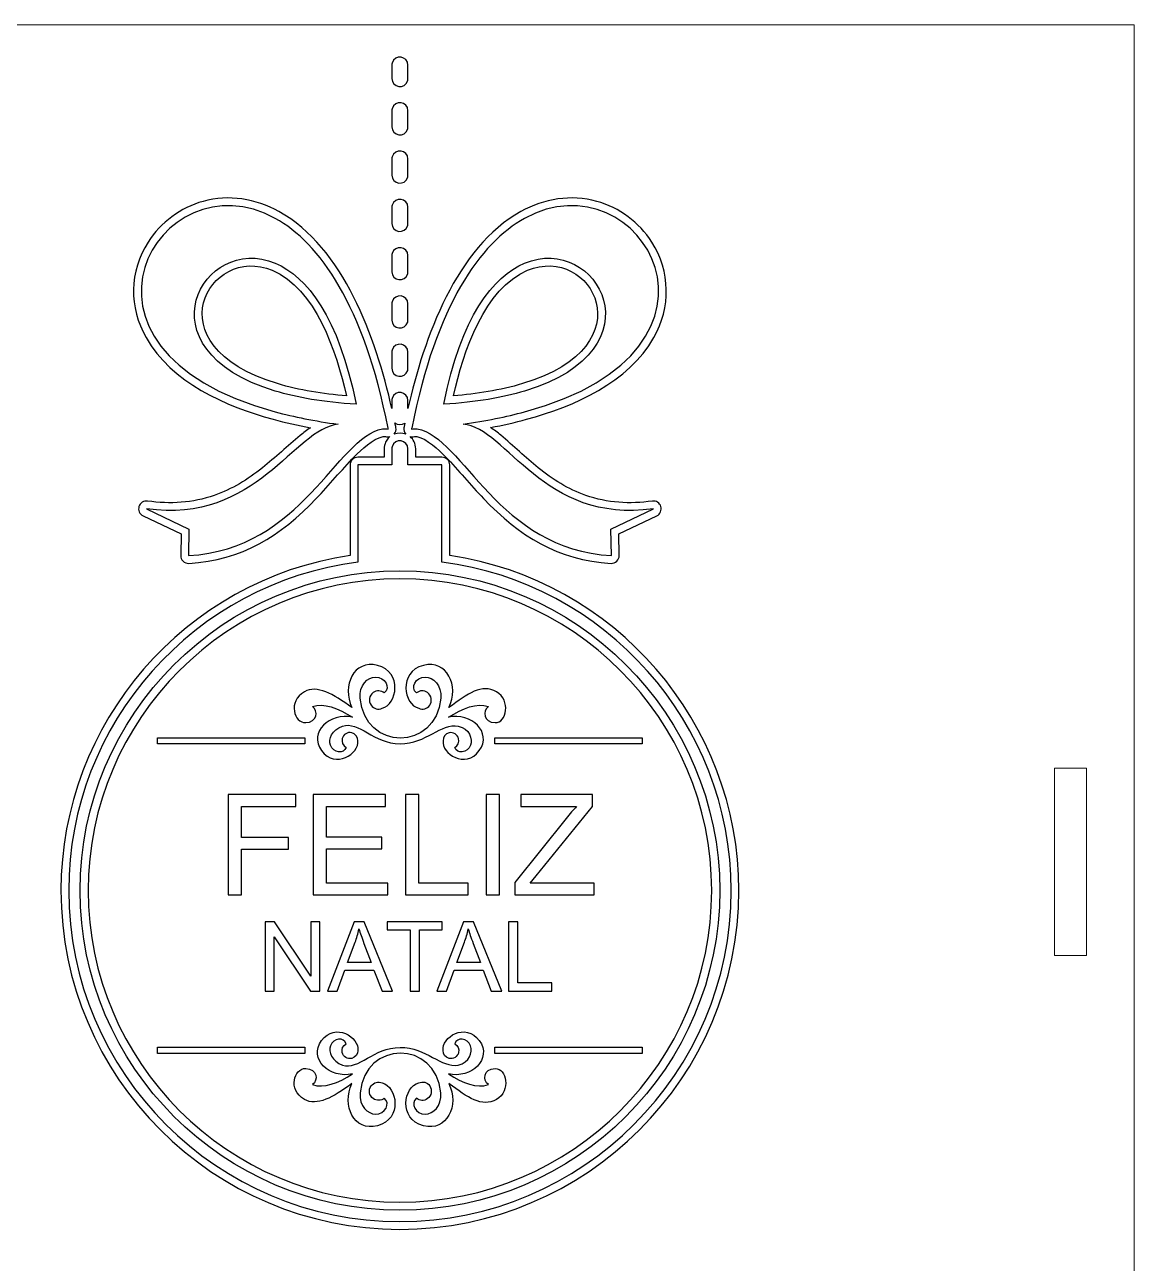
# Model space of a CAD drawing. Header units: centimetres. Extents: x -56 to 56, y -46 to 46.
# Drawn here: x 42.12 to 56.03, y 17.31 to 32.85 of the extents above; entities that cross this region are included whole.
import ezdxf

# ---------------------------------------------------------------- set-up
doc = ezdxf.new("R2010")
doc.units = ezdxf.units.CM
doc.header["$MEASUREMENT"] = 0
doc.layers.add('Camada 1', color=7, linetype='Continuous')

msp = doc.modelspace()

# ---------------------------------------------------------------- linework, layer by layer
at = {"layer": 'Camada 1', "color": 250, "lineweight": 20}
for points, knots in [([(28.02574, -1.15384), (40.15826, -1.15384), (43.06602, -1.15388), (56.02575, -1.15388), (56.02575, -1.15388), (56.02575, -1.15388), (56.02575, 32.84612), (56.02575, 32.84612), (56.02575, 32.84612), (43.05091, 32.84612), (40.18961, 32.84612), (28.02574, 32.84612), (28.02574, 32.84612), (26.98292, 32.84612), (25.91856, 32.84612), (24.87574, 32.84612), (24.87574, 32.84612), (24.87574, 32.84612), (23.37574, 32.84612), (23.37574, 32.84612), (23.37574, 32.84612), (23.37574, 32.84612), (23.37574, 32.54614), (23.37574, 32.54614), (23.37574, 32.54614), (23.37574, 32.54614), (18.97574, 32.54614), (18.97574, 32.54614), (18.97574, 32.54614), (18.97574, 32.54614), (18.97574, 32.84612), (18.97574, 32.84612), (18.97574, 32.84612), (18.97574, 32.84612), (17.47574, 32.84612), (17.47574, 32.84612), (17.47574, 32.84612), (17.47574, 32.84612), (17.47574, -1.15384), (17.47574, -1.15384), (17.47574, -1.15384), (17.47574, -1.15384), (18.97574, -1.15384), (18.97574, -1.15384), (18.97574, -1.15384), (18.97574, -1.15384), (18.97574, -0.85386), (18.97574, -0.85386), (18.97574, -0.85386), (18.97574, -0.85386), (23.37574, -0.85386), (23.37574, -0.85386), (23.37574, -0.85386), (23.37574, -0.85386), (23.37574, -1.15384), (23.37574, -1.15384), (23.37574, -1.15384), (23.37574, -1.15384), (24.87574, -1.15384), (24.87574, -1.15384), (24.87574, -1.15384), (25.91856, -1.15384), (26.98292, -1.15384), (28.02574, -1.15384)], [0, 0, 0, 0, 0.05882353, 0.05882353, 0.05882353, 0.05882353, 0.11764706, 0.11764706, 0.11764706, 0.11764706, 0.17647059, 0.17647059, 0.17647059, 0.17647059, 0.23529412, 0.23529412, 0.23529412, 0.23529412, 0.29411765, 0.29411765, 0.29411765, 0.29411765, 0.35294118, 0.35294118, 0.35294118, 0.35294118, 0.41176471, 0.41176471, 0.41176471, 0.41176471, 0.47058824, 0.47058824, 0.47058824, 0.47058824, 0.52941176, 0.52941176, 0.52941176, 0.52941176, 0.58823529, 0.58823529, 0.58823529, 0.58823529, 0.64705882, 0.64705882, 0.64705882, 0.64705882, 0.70588235, 0.70588235, 0.70588235, 0.70588235, 0.76470588, 0.76470588, 0.76470588, 0.76470588, 0.82352941, 0.82352941, 0.82352941, 0.82352941, 0.88235294, 0.88235294, 0.88235294, 0.88235294, 1, 1, 1, 1]), ([(55.02575, 21.17112), (55.02575, 21.17112), (55.02575, 23.52112), (55.02575, 23.52112), (55.02575, 23.52112), (55.02575, 23.52112), (55.42575, 23.52112), (55.42575, 23.52112), (55.42575, 23.52112), (55.42575, 23.52112), (55.42575, 21.17112), (55.42575, 21.17112), (55.42575, 21.17112), (55.42575, 21.17112), (55.02575, 21.17112), (55.02575, 21.17112)], [0, 0, 0, 0, 0.2, 0.2, 0.2, 0.2, 0.4, 0.4, 0.4, 0.4, 0.6, 0.6, 0.6, 0.6, 1, 1, 1, 1])]:
    msp.add_open_spline(points, degree=3, knots=knots, dxfattribs=at)
at = {"layer": 'Camada 1', "color": 114}
for points, knots in [([(46.72177, 32.36463), (46.75434, 32.48079), (46.92064, 32.45487), (46.92064, 32.3394), (46.92064, 32.3394), (46.92064, 32.3394), (46.92064, 32.17217), (46.92064, 32.17217), (46.92064, 32.17217), (46.92064, 32.16328), (46.91949, 32.15547), (46.91741, 32.14692), (46.91741, 32.14692), (46.88492, 32.03079), (46.71863, 32.05662), (46.71863, 32.17217), (46.71863, 32.17217), (46.71863, 32.17217), (46.71863, 32.3394), (46.71863, 32.3394), (46.71863, 32.3394), (46.71863, 32.34835), (46.71975, 32.3561), (46.72177, 32.36463)], [0, 0, 0, 0, 0.14285714, 0.14285714, 0.14285714, 0.14285714, 0.28571429, 0.28571429, 0.28571429, 0.28571429, 0.42857143, 0.42857143, 0.42857143, 0.42857143, 0.57142857, 0.57142857, 0.57142857, 0.57142857, 0.71428571, 0.71428571, 0.71428571, 0.71428571, 1, 1, 1, 1]), ([(46.72177, 31.79345), (46.75434, 31.90962), (46.92064, 31.88379), (46.92064, 31.76822), (46.92064, 31.76822), (46.92064, 31.76822), (46.92064, 31.5662), (46.92064, 31.5662), (46.92064, 31.5662), (46.92064, 31.55727), (46.91949, 31.54952), (46.91741, 31.54097), (46.91741, 31.54097), (46.88492, 31.42481), (46.71863, 31.45071), (46.71863, 31.5662), (46.71863, 31.5662), (46.71863, 31.5662), (46.71863, 31.76822), (46.71863, 31.76822), (46.71863, 31.76822), (46.71863, 31.77716), (46.71975, 31.78491), (46.72177, 31.79345)], [0, 0, 0, 0, 0.14285714, 0.14285714, 0.14285714, 0.14285714, 0.28571429, 0.28571429, 0.28571429, 0.28571429, 0.42857143, 0.42857143, 0.42857143, 0.42857143, 0.57142857, 0.57142857, 0.57142857, 0.57142857, 0.71428571, 0.71428571, 0.71428571, 0.71428571, 1, 1, 1, 1]), ([(46.72177, 31.1875), (46.75434, 31.30371), (46.92064, 31.27782), (46.92064, 31.16227), (46.92064, 31.16227), (46.92064, 31.16227), (46.92064, 30.96032), (46.92064, 30.96032), (46.92064, 30.96032), (46.92064, 30.95136), (46.91949, 30.94363), (46.91741, 30.93508), (46.91741, 30.93508), (46.88492, 30.81889), (46.71863, 30.8447), (46.71863, 30.96032), (46.71863, 30.96032), (46.71863, 30.96032), (46.71863, 31.16227), (46.71863, 31.16227), (46.71863, 31.16227), (46.71863, 31.17121), (46.71975, 31.17894), (46.72177, 31.1875)], [0, 0, 0, 0, 0.14285714, 0.14285714, 0.14285714, 0.14285714, 0.28571429, 0.28571429, 0.28571429, 0.28571429, 0.42857143, 0.42857143, 0.42857143, 0.42857143, 0.57142857, 0.57142857, 0.57142857, 0.57142857, 0.71428571, 0.71428571, 0.71428571, 0.71428571, 1, 1, 1, 1]), ([(45.25596, 30.41785), (45.81265, 30.11068), (46.36735, 29.32653), (46.67131, 27.78641), (46.67131, 27.78641), (46.6721, 27.78251), (46.67287, 27.77862), (46.67363, 27.77471), (46.67363, 27.77471), (46.6494, 27.7762), (46.62532, 27.77777), (46.60141, 27.7794), (46.60141, 27.7794), (46.02595, 27.66794), (45.58845, 26.26357), (44.16756, 26.18677), (44.16756, 26.18677), (44.16756, 26.18677), (44.17415, 26.51976), (44.17415, 26.51976), (44.17415, 26.51976), (44.17415, 26.51976), (43.64077, 26.7749), (43.64077, 26.7749), (43.64077, 26.7749), (45.02815, 26.57948), (45.48912, 27.78262), (46.04672, 27.83498), (46.04672, 27.83498), (45.7533, 27.87451), (45.49074, 27.92742), (45.25596, 27.99082), (45.25596, 27.99082), (42.34301, 28.77736), (43.80579, 31.21793), (45.25596, 30.41785)], [0, 0, 0, 0, 0.1, 0.1, 0.1, 0.1, 0.2, 0.2, 0.2, 0.2, 0.3, 0.3, 0.3, 0.3, 0.4, 0.4, 0.4, 0.4, 0.5, 0.5, 0.5, 0.5, 0.6, 0.6, 0.6, 0.6, 0.7, 0.7, 0.7, 0.7, 0.8, 0.8, 0.8, 0.8, 1, 1, 1, 1]), ([(48.38321, 30.41785), (49.83338, 31.21793), (51.29611, 28.77736), (48.38321, 27.99082), (48.38321, 27.99082), (48.1533, 27.92869), (47.89674, 27.87669), (47.61063, 27.83743), (47.61063, 27.83743), (48.16621, 27.78492), (48.61102, 26.57948), (49.9984, 26.7749), (49.9984, 26.7749), (49.9984, 26.7749), (49.46503, 26.51976), (49.46503, 26.51976), (49.46503, 26.51976), (49.46503, 26.51976), (49.47162, 26.18677), (49.47162, 26.18677), (49.47162, 26.18677), (48.05075, 26.26357), (47.61322, 27.66793), (47.03777, 27.7794), (47.03777, 27.7794), (47.01385, 27.77777), (46.98978, 27.7762), (46.96556, 27.77471), (46.96556, 27.77471), (46.9663, 27.77862), (46.96709, 27.78251), (46.96786, 27.78641), (46.96786, 27.78641), (47.27185, 29.32653), (47.82648, 30.11073), (48.38321, 30.41785)], [0, 0, 0, 0, 0.1, 0.1, 0.1, 0.1, 0.2, 0.2, 0.2, 0.2, 0.3, 0.3, 0.3, 0.3, 0.4, 0.4, 0.4, 0.4, 0.5, 0.5, 0.5, 0.5, 0.6, 0.6, 0.6, 0.6, 0.7, 0.7, 0.7, 0.7, 0.8, 0.8, 0.8, 0.8, 1, 1, 1, 1]), ([(47.95646, 27.79498), (48.00139, 27.76385), (48.04421, 27.73005), (48.08485, 27.69635), (48.08485, 27.69635), (48.24421, 27.56423), (48.391, 27.41865), (48.55316, 27.28883), (48.55316, 27.28883), (48.7355, 27.14283), (48.92885, 27.0204), (49.15029, 26.9425), (49.15029, 26.9425), (49.42178, 26.847), (49.70097, 26.83085), (49.98491, 26.87083), (49.98491, 26.87083), (50.03259, 26.87757), (50.07726, 26.84902), (50.09117, 26.80289), (50.09117, 26.80289), (50.10507, 26.75678), (50.08367, 26.70828), (50.04022, 26.68748), (50.04022, 26.68748), (50.04022, 26.68748), (49.56313, 26.45928), (49.56313, 26.45928), (49.56313, 26.45928), (49.56313, 26.45928), (49.56851, 26.18869), (49.56851, 26.18869), (49.56851, 26.18869), (49.56906, 26.16078), (49.55903, 26.13651), (49.53897, 26.1171), (49.53897, 26.1171), (49.51886, 26.09769), (49.4943, 26.08851), (49.46639, 26.09002), (49.46639, 26.09002), (48.80069, 26.126), (48.31655, 26.43458), (47.86771, 26.90304), (47.86771, 26.90304), (47.70432, 27.07358), (47.55543, 27.25793), (47.3915, 27.42684), (47.3915, 27.42684), (47.29916, 27.52197), (47.16568, 27.65011), (47.0308, 27.68181), (47.0308, 27.68181), (47.01101, 27.68049), (46.99122, 27.67921), (46.97142, 27.678), (46.97142, 27.678), (46.96284, 27.67748), (46.95451, 27.67798), (46.94653, 27.6795), (46.94653, 27.6795), (46.98869, 27.64604), (47.01752, 27.59427), (47.01752, 27.5266), (47.01752, 27.5266), (47.01752, 27.5266), (47.01752, 27.42148), (47.01752, 27.42148), (47.01752, 27.42148), (47.01752, 27.42148), (47.34662, 27.42148), (47.34662, 27.42148), (47.34662, 27.42148), (47.39997, 27.42148), (47.4435, 27.37795), (47.4435, 27.32459), (47.4435, 27.32459), (47.4435, 27.32459), (47.4435, 26.1897), (47.4435, 26.1897), (47.4435, 26.1897), (49.51453, 25.88309), (51.06936, 24.0899), (51.06936, 21.98579), (51.06936, 21.98579), (51.06936, 19.64498), (49.16039, 17.73598), (46.81956, 17.73598), (46.81956, 17.73598), (44.47877, 17.73598), (42.56984, 19.64502), (42.56984, 21.98579), (42.56984, 21.98579), (42.56984, 24.0899), (44.12471, 25.88317), (46.19576, 26.18972), (46.19576, 26.18972), (46.19576, 26.18972), (46.19576, 27.32459), (46.19576, 27.32459), (46.19576, 27.32459), (46.19576, 27.37795), (46.23929, 27.42148), (46.29266, 27.42148), (46.29266, 27.42148), (46.29266, 27.42148), (46.62173, 27.42148), (46.62173, 27.42148), (46.62173, 27.42148), (46.62173, 27.42148), (46.62173, 27.5266), (46.62173, 27.5266), (46.62173, 27.5266), (46.62173, 27.54276), (46.62375, 27.55816), (46.62741, 27.57386), (46.62741, 27.57386), (46.62777, 27.57531), (46.62808, 27.57654), (46.62849, 27.57798), (46.62849, 27.57798), (46.64083, 27.62208), (46.66343, 27.65561), (46.69172, 27.67934), (46.69172, 27.67934), (46.68402, 27.67795), (46.67601, 27.67751), (46.66775, 27.678), (46.66775, 27.678), (46.64796, 27.67921), (46.62817, 27.68049), (46.60837, 27.68181), (46.60837, 27.68181), (46.4735, 27.65014), (46.34001, 27.52198), (46.24769, 27.42686), (46.24769, 27.42686), (46.08377, 27.25793), (45.93486, 27.07358), (45.77148, 26.90306), (45.77148, 26.90306), (45.32265, 26.43461), (44.83848, 26.126), (44.17278, 26.09002), (44.17278, 26.09002), (44.14489, 26.08851), (44.12031, 26.09769), (44.10021, 26.1171), (44.10021, 26.1171), (44.08014, 26.13651), (44.07012, 26.16078), (44.07068, 26.18869), (44.07068, 26.18869), (44.07068, 26.18869), (44.07605, 26.45928), (44.07605, 26.45928), (44.07605, 26.45928), (44.07605, 26.45928), (43.59896, 26.68748), (43.59896, 26.68748), (43.59896, 26.68748), (43.55552, 26.70828), (43.53411, 26.75678), (43.54801, 26.80289), (43.54801, 26.80289), (43.56193, 26.84902), (43.6066, 26.87757), (43.65427, 26.87083), (43.65427, 26.87083), (43.9392, 26.83071), (44.21909, 26.84716), (44.49168, 26.9422), (44.49168, 26.9422), (44.71484, 27.02001), (44.91028, 27.14236), (45.09488, 27.28808), (45.09488, 27.28808), (45.25899, 27.41763), (45.40797, 27.56292), (45.56935, 27.6948), (45.56935, 27.6948), (45.61005, 27.72804), (45.65289, 27.7614), (45.69781, 27.7922), (45.69781, 27.7922), (45.54074, 27.82107), (45.38471, 27.8557), (45.23072, 27.89729), (45.23072, 27.89729), (44.63886, 28.0571), (43.95135, 28.36158), (43.63635, 28.92174), (43.63635, 28.92174), (43.42185, 29.30321), (43.42486, 29.74937), (43.66165, 30.11975), (43.66165, 30.11975), (43.82045, 30.36817), (44.0675, 30.55205), (44.35184, 30.63088), (44.35184, 30.63088), (44.67594, 30.72074), (45.01077, 30.66377), (45.30277, 30.50269), (45.30277, 30.50269), (46.11242, 30.05598), (46.51848, 28.92119), (46.71863, 28.03138), (46.71863, 28.03138), (46.71863, 28.03138), (46.71863, 28.13247), (46.71863, 28.13247), (46.71863, 28.13247), (46.71863, 28.14143), (46.71975, 28.14918), (46.72177, 28.15771), (46.72177, 28.15771), (46.75434, 28.27394), (46.92064, 28.24811), (46.92064, 28.13247), (46.92064, 28.13247), (46.92064, 28.13247), (46.92064, 28.03175), (46.92064, 28.03175), (46.92064, 28.03175), (47.12082, 28.92152), (47.52687, 30.05609), (48.33641, 30.50269), (48.33641, 30.50269), (48.6284, 30.66377), (48.96325, 30.72071), (49.28735, 30.63088), (49.28735, 30.63088), (49.57166, 30.55205), (49.81869, 30.36817), (49.97751, 30.11975), (49.97751, 30.11975), (50.21429, 29.74937), (50.21731, 29.30322), (50.00281, 28.92175), (50.00281, 28.92175), (49.68782, 28.36161), (49.0003, 28.0571), (48.40846, 27.89729), (48.40846, 27.89729), (48.2594, 27.857), (48.10841, 27.82328), (47.95646, 27.79498)], [0, 0, 0, 0, 0.01587302, 0.01587302, 0.01587302, 0.01587302, 0.03174603, 0.03174603, 0.03174603, 0.03174603, 0.04761905, 0.04761905, 0.04761905, 0.04761905, 0.06349206, 0.06349206, 0.06349206, 0.06349206, 0.07936508, 0.07936508, 0.07936508, 0.07936508, 0.0952381, 0.0952381, 0.0952381, 0.0952381, 0.11111111, 0.11111111, 0.11111111, 0.11111111, 0.12698413, 0.12698413, 0.12698413, 0.12698413, 0.14285714, 0.14285714, 0.14285714, 0.14285714, 0.15873016, 0.15873016, 0.15873016, 0.15873016, 0.17460317, 0.17460317, 0.17460317, 0.17460317, 0.19047619, 0.19047619, 0.19047619, 0.19047619, 0.20634921, 0.20634921, 0.20634921, 0.20634921, 0.22222222, 0.22222222, 0.22222222, 0.22222222, 0.23809524, 0.23809524, 0.23809524, 0.23809524, 0.25396825, 0.25396825, 0.25396825, 0.25396825, 0.26984127, 0.26984127, 0.26984127, 0.26984127, 0.28571429, 0.28571429, 0.28571429, 0.28571429, 0.3015873, 0.3015873, 0.3015873, 0.3015873, 0.31746032, 0.31746032, 0.31746032, 0.31746032, 0.33333333, 0.33333333, 0.33333333, 0.33333333, 0.34920635, 0.34920635, 0.34920635, 0.34920635, 0.36507937, 0.36507937, 0.36507937, 0.36507937, 0.38095238, 0.38095238, 0.38095238, 0.38095238, 0.3968254, 0.3968254, 0.3968254, 0.3968254, 0.41269841, 0.41269841, 0.41269841, 0.41269841, 0.42857143, 0.42857143, 0.42857143, 0.42857143, 0.44444444, 0.44444444, 0.44444444, 0.44444444, 0.46031746, 0.46031746, 0.46031746, 0.46031746, 0.47619048, 0.47619048, 0.47619048, 0.47619048, 0.49206349, 0.49206349, 0.49206349, 0.49206349, 0.50793651, 0.50793651, 0.50793651, 0.50793651, 0.52380952, 0.52380952, 0.52380952, 0.52380952, 0.53968254, 0.53968254, 0.53968254, 0.53968254, 0.55555556, 0.55555556, 0.55555556, 0.55555556, 0.57142857, 0.57142857, 0.57142857, 0.57142857, 0.58730159, 0.58730159, 0.58730159, 0.58730159, 0.6031746, 0.6031746, 0.6031746, 0.6031746, 0.61904762, 0.61904762, 0.61904762, 0.61904762, 0.63492063, 0.63492063, 0.63492063, 0.63492063, 0.65079365, 0.65079365, 0.65079365, 0.65079365, 0.66666667, 0.66666667, 0.66666667, 0.66666667, 0.68253968, 0.68253968, 0.68253968, 0.68253968, 0.6984127, 0.6984127, 0.6984127, 0.6984127, 0.71428571, 0.71428571, 0.71428571, 0.71428571, 0.73015873, 0.73015873, 0.73015873, 0.73015873, 0.74603175, 0.74603175, 0.74603175, 0.74603175, 0.76190476, 0.76190476, 0.76190476, 0.76190476, 0.77777778, 0.77777778, 0.77777778, 0.77777778, 0.79365079, 0.79365079, 0.79365079, 0.79365079, 0.80952381, 0.80952381, 0.80952381, 0.80952381, 0.82539683, 0.82539683, 0.82539683, 0.82539683, 0.84126984, 0.84126984, 0.84126984, 0.84126984, 0.85714286, 0.85714286, 0.85714286, 0.85714286, 0.87301587, 0.87301587, 0.87301587, 0.87301587, 0.88888889, 0.88888889, 0.88888889, 0.88888889, 0.9047619, 0.9047619, 0.9047619, 0.9047619, 0.92063492, 0.92063492, 0.92063492, 0.92063492, 0.93650794, 0.93650794, 0.93650794, 0.93650794, 0.95238095, 0.95238095, 0.95238095, 0.95238095, 0.96825397, 0.96825397, 0.96825397, 0.96825397, 1, 1, 1, 1]), ([(46.72177, 30.58155), (46.75434, 30.69772), (46.92064, 30.67187), (46.92064, 30.55631), (46.92064, 30.55631), (46.92064, 30.55631), (46.92064, 30.3543), (46.92064, 30.3543), (46.92064, 30.3543), (46.92064, 30.34535), (46.91949, 30.33761), (46.91741, 30.32906), (46.91741, 30.32906), (46.88492, 30.21289), (46.71863, 30.23881), (46.71863, 30.3543), (46.71863, 30.3543), (46.71863, 30.3543), (46.71863, 30.55631), (46.71863, 30.55631), (46.71863, 30.55631), (46.71863, 30.56525), (46.71975, 30.57299), (46.72177, 30.58155)], [0, 0, 0, 0, 0.14285714, 0.14285714, 0.14285714, 0.14285714, 0.28571429, 0.28571429, 0.28571429, 0.28571429, 0.42857143, 0.42857143, 0.42857143, 0.42857143, 0.57142857, 0.57142857, 0.57142857, 0.57142857, 0.71428571, 0.71428571, 0.71428571, 0.71428571, 1, 1, 1, 1]), ([(45.25596, 28.25138), (45.52788, 28.16953), (45.86192, 28.11046), (46.26955, 28.08548), (46.26955, 28.08548), (46.05539, 29.17791), (45.64895, 29.69112), (45.25596, 29.85635), (45.25596, 29.85635), (44.35247, 30.23613), (43.52068, 28.77348), (45.25596, 28.25138)], [0, 0, 0, 0, 0.25, 0.25, 0.25, 0.25, 0.5, 0.5, 0.5, 0.5, 1, 1, 1, 1]), ([(48.38321, 28.25138), (50.11851, 28.77348), (49.28672, 30.23613), (48.38321, 29.85635), (48.38321, 29.85635), (47.99021, 29.69112), (47.58381, 29.17791), (47.36963, 28.08548), (47.36963, 28.08548), (47.77735, 28.11046), (48.11132, 28.16953), (48.38321, 28.25138)], [0, 0, 0, 0, 0.25, 0.25, 0.25, 0.25, 0.5, 0.5, 0.5, 0.5, 1, 1, 1, 1]), ([(46.14856, 28.19121), (46.02616, 28.74631), (45.75815, 29.54015), (45.21841, 29.76702), (45.21841, 29.76702), (44.43174, 30.09775), (43.68904, 28.82404), (45.28388, 28.34415), (45.28388, 28.34415), (45.5622, 28.2604), (45.85747, 28.21496), (46.14856, 28.19121)], [0, 0, 0, 0, 0.25, 0.25, 0.25, 0.25, 0.5, 0.5, 0.5, 0.5, 1, 1, 1, 1]), ([(46.72177, 29.97559), (46.75434, 30.0918), (46.92064, 30.0659), (46.92064, 29.95041), (46.92064, 29.95041), (46.92064, 29.95041), (46.92064, 29.7484), (46.92064, 29.7484), (46.92064, 29.7484), (46.92064, 29.73947), (46.91949, 29.73171), (46.91741, 29.72316), (46.91741, 29.72316), (46.88492, 29.60694), (46.71863, 29.63279), (46.71863, 29.7484), (46.71863, 29.7484), (46.71863, 29.7484), (46.71863, 29.95041), (46.71863, 29.95041), (46.71863, 29.95041), (46.71863, 29.95931), (46.71975, 29.96709), (46.72177, 29.97559)], [0, 0, 0, 0, 0.14285714, 0.14285714, 0.14285714, 0.14285714, 0.28571429, 0.28571429, 0.28571429, 0.28571429, 0.42857143, 0.42857143, 0.42857143, 0.42857143, 0.57142857, 0.57142857, 0.57142857, 0.57142857, 0.71428571, 0.71428571, 0.71428571, 0.71428571, 1, 1, 1, 1]), ([(47.49061, 28.19121), (47.78173, 28.21496), (48.07699, 28.2604), (48.35528, 28.34415), (48.35528, 28.34415), (49.95014, 28.82404), (49.20746, 30.09775), (48.42076, 29.76702), (48.42076, 29.76702), (47.88105, 29.54015), (47.61303, 28.74631), (47.49061, 28.19121)], [0, 0, 0, 0, 0.25, 0.25, 0.25, 0.25, 0.5, 0.5, 0.5, 0.5, 1, 1, 1, 1]), ([(46.72177, 29.36964), (46.75434, 29.48578), (46.92064, 29.45995), (46.92064, 29.34441), (46.92064, 29.34441), (46.92064, 29.34441), (46.92064, 29.14238), (46.92064, 29.14238), (46.92064, 29.14238), (46.92064, 29.13352), (46.91949, 29.12568), (46.91741, 29.11715), (46.91741, 29.11715), (46.88492, 29.00099), (46.71863, 29.0269), (46.71863, 29.14238), (46.71863, 29.14238), (46.71863, 29.14238), (46.71863, 29.34441), (46.71863, 29.34441), (46.71863, 29.34441), (46.71863, 29.35332), (46.71975, 29.36108), (46.72177, 29.36964)], [0, 0, 0, 0, 0.14285714, 0.14285714, 0.14285714, 0.14285714, 0.28571429, 0.28571429, 0.28571429, 0.28571429, 0.42857143, 0.42857143, 0.42857143, 0.42857143, 0.57142857, 0.57142857, 0.57142857, 0.57142857, 0.71428571, 0.71428571, 0.71428571, 0.71428571, 1, 1, 1, 1]), ([(46.72177, 28.76373), (46.75434, 28.8799), (46.92064, 28.854), (46.92064, 28.73851), (46.92064, 28.73851), (46.92064, 28.73851), (46.92064, 28.53649), (46.92064, 28.53649), (46.92064, 28.53649), (46.92064, 28.52753), (46.91949, 28.5198), (46.91741, 28.51126), (46.91741, 28.51126), (46.88492, 28.39509), (46.71863, 28.42086), (46.71863, 28.53649), (46.71863, 28.53649), (46.71863, 28.53649), (46.71863, 28.73851), (46.71863, 28.73851), (46.71863, 28.73851), (46.71863, 28.74738), (46.71975, 28.75518), (46.72177, 28.76373)], [0, 0, 0, 0, 0.14285714, 0.14285714, 0.14285714, 0.14285714, 0.28571429, 0.28571429, 0.28571429, 0.28571429, 0.42857143, 0.42857143, 0.42857143, 0.42857143, 0.57142857, 0.57142857, 0.57142857, 0.57142857, 0.71428571, 0.71428571, 0.71428571, 0.71428571, 1, 1, 1, 1]), ([(46.89403, 27.70936), (46.89403, 27.70936), (46.89271, 27.71083), (46.89271, 27.71083), (46.89271, 27.71083), (46.87229, 27.73413), (46.86453, 27.76279), (46.87045, 27.79317), (46.87045, 27.79317), (46.87122, 27.79718), (46.87202, 27.80118), (46.8728, 27.80517), (46.8728, 27.80517), (46.8728, 27.80517), (46.88186, 27.85032), (46.88186, 27.85032), (46.88186, 27.85032), (46.84548, 27.82208), (46.79282, 27.8242), (46.75722, 27.85083), (46.75722, 27.85083), (46.75722, 27.85083), (46.76637, 27.80517), (46.76637, 27.80517), (46.76637, 27.80517), (46.76717, 27.80118), (46.76795, 27.79718), (46.76873, 27.79317), (46.76873, 27.79317), (46.77462, 27.76298), (46.76699, 27.73452), (46.74687, 27.71131), (46.74687, 27.71131), (46.79405, 27.72872), (46.84731, 27.72742), (46.89403, 27.70936)], [0, 0, 0, 0, 0.1, 0.1, 0.1, 0.1, 0.2, 0.2, 0.2, 0.2, 0.3, 0.3, 0.3, 0.3, 0.4, 0.4, 0.4, 0.4, 0.5, 0.5, 0.5, 0.5, 0.6, 0.6, 0.6, 0.6, 0.7, 0.7, 0.7, 0.7, 0.8, 0.8, 0.8, 0.8, 1, 1, 1, 1]), ([(46.92064, 27.5266), (46.92064, 27.5266), (46.92064, 27.32459), (46.92064, 27.32459), (46.92064, 27.32459), (46.92064, 27.32459), (47.34662, 27.32459), (47.34662, 27.32459), (47.34662, 27.32459), (47.34662, 27.32459), (47.34662, 26.10526), (47.34662, 26.10526), (47.34662, 26.10526), (49.38671, 25.84494), (50.97247, 24.09464), (50.97247, 21.98579), (50.97247, 21.98579), (50.97247, 19.69847), (49.10692, 17.83287), (46.81956, 17.83287), (46.81956, 17.83287), (44.53226, 17.83287), (42.66673, 19.69847), (42.66673, 21.98579), (42.66673, 21.98579), (42.66673, 24.09468), (44.25254, 25.84501), (46.29266, 26.10527), (46.29266, 26.10527), (46.29266, 26.10527), (46.29266, 27.32459), (46.29266, 27.32459), (46.29266, 27.32459), (46.29266, 27.32459), (46.71863, 27.32459), (46.71863, 27.32459), (46.71863, 27.32459), (46.71863, 27.32459), (46.71863, 27.5266), (46.71863, 27.5266), (46.71863, 27.5266), (46.71863, 27.53553), (46.71975, 27.54327), (46.72177, 27.55182), (46.72177, 27.55182), (46.75434, 27.66799), (46.92064, 27.64209), (46.92064, 27.5266)], [0, 0, 0, 0, 0.07692308, 0.07692308, 0.07692308, 0.07692308, 0.15384615, 0.15384615, 0.15384615, 0.15384615, 0.23076923, 0.23076923, 0.23076923, 0.23076923, 0.30769231, 0.30769231, 0.30769231, 0.30769231, 0.38461538, 0.38461538, 0.38461538, 0.38461538, 0.46153846, 0.46153846, 0.46153846, 0.46153846, 0.53846154, 0.53846154, 0.53846154, 0.53846154, 0.61538462, 0.61538462, 0.61538462, 0.61538462, 0.69230769, 0.69230769, 0.69230769, 0.69230769, 0.76923077, 0.76923077, 0.76923077, 0.76923077, 0.84615385, 0.84615385, 0.84615385, 0.84615385, 1, 1, 1, 1]), ([(46.81956, 25.99576), (44.61132, 25.99576), (42.80968, 24.19399), (42.80968, 21.98579), (42.80968, 21.98579), (42.80968, 19.77758), (44.61132, 17.97582), (46.81956, 17.97582), (46.81956, 17.97582), (49.0278, 17.97582), (50.82953, 19.77755), (50.82953, 21.98579), (50.82953, 21.98579), (50.82953, 24.19403), (49.0278, 25.99576), (46.81956, 25.99576)], [0, 0, 0, 0, 0.2, 0.2, 0.2, 0.2, 0.4, 0.4, 0.4, 0.4, 0.6, 0.6, 0.6, 0.6, 1, 1, 1, 1]), ([(46.81956, 25.89515), (48.97228, 25.89515), (50.72894, 24.13848), (50.72894, 21.98579), (50.72894, 21.98579), (50.72894, 19.83307), (48.97228, 18.0764), (46.81956, 18.0764), (46.81956, 18.0764), (44.66687, 18.0764), (42.91026, 19.83312), (42.91026, 21.98579), (42.91026, 21.98579), (42.91026, 24.13846), (44.66687, 25.89515), (46.81956, 25.89515)], [0, 0, 0, 0, 0.2, 0.2, 0.2, 0.2, 0.4, 0.4, 0.4, 0.4, 0.6, 0.6, 0.6, 0.6, 1, 1, 1, 1]), ([(47.33125, 24.39833), (47.34527, 24.56323), (47.23445, 24.66376), (47.13939, 24.66443), (47.13939, 24.66443), (47.01709, 24.66536), (46.94446, 24.52918), (47.02845, 24.46521), (47.02845, 24.46521), (47.06737, 24.49712), (47.11997, 24.5034), (47.16715, 24.46983), (47.16715, 24.46983), (47.2143, 24.43625), (47.22817, 24.35855), (47.19392, 24.31049), (47.19392, 24.31049), (47.15962, 24.26235), (47.10347, 24.25079), (47.05502, 24.27211), (47.05502, 24.27211), (46.86843, 24.31607), (46.79387, 24.72705), (47.11411, 24.81028), (47.11411, 24.81028), (47.41042, 24.88733), (47.56456, 24.55267), (47.43419, 24.2815), (47.43419, 24.2815), (47.66937, 24.45323), (47.84607, 24.58624), (48.0294, 24.48012), (48.0294, 24.48012), (48.21274, 24.37404), (48.15892, 24.08618), (48.01252, 24.09177), (48.01252, 24.09177), (47.86627, 24.09739), (47.85499, 24.23811), (47.92814, 24.29439), (47.92814, 24.29439), (47.78593, 24.34458), (47.60923, 24.27482), (47.42672, 24.15908), (47.42672, 24.15908), (47.71251, 24.22383), (47.98321, 23.97229), (47.81364, 23.74076), (47.81364, 23.74076), (47.64394, 23.50913), (47.33627, 23.70086), (47.36056, 23.8654), (47.36056, 23.8654), (47.3589, 23.9114), (47.38621, 23.95293), (47.43595, 23.96521), (47.43595, 23.96521), (47.48575, 23.97751), (47.54395, 23.94144), (47.55596, 23.89258), (47.55596, 23.89258), (47.56799, 23.84386), (47.54602, 23.8034), (47.50784, 23.78215), (47.50784, 23.78215), (47.5326, 23.69391), (47.66565, 23.709), (47.70408, 23.80792), (47.70408, 23.80792), (47.734, 23.88485), (47.69188, 24.02102), (47.55088, 24.04786), (47.55088, 24.04786), (47.33607, 24.08884), (47.15268, 23.82716), (46.82197, 23.82729), (46.82197, 23.82729), (46.4867, 23.82742), (46.30326, 24.11901), (46.10093, 24.04786), (46.10093, 24.04786), (45.96554, 24.00032), (45.91782, 23.88485), (45.94771, 23.80792), (45.94771, 23.80792), (45.98618, 23.709), (46.11922, 23.69391), (46.14399, 23.78215), (46.14399, 23.78215), (46.10579, 23.8034), (46.0849, 23.84821), (46.09585, 23.89258), (46.09585, 23.89258), (46.10893, 23.94577), (46.16266, 23.97828), (46.21587, 23.96521), (46.21587, 23.96521), (46.26226, 23.9538), (46.29291, 23.9114), (46.29125, 23.8654), (46.29125, 23.8654), (46.31547, 23.70086), (46.00785, 23.50913), (45.83816, 23.74076), (45.83816, 23.74076), (45.66859, 23.97229), (45.93929, 24.22383), (46.22509, 24.15908), (46.22509, 24.15908), (46.04249, 24.27482), (45.86584, 24.34458), (45.72367, 24.29439), (45.72367, 24.29439), (45.79684, 24.23811), (45.78556, 24.09739), (45.63922, 24.09177), (45.63922, 24.09177), (45.49289, 24.08618), (45.40851, 24.35627), (45.62239, 24.48012), (45.62239, 24.48012), (45.77508, 24.56857), (45.98243, 24.45323), (46.21761, 24.2815), (46.21761, 24.2815), (46.08722, 24.55267), (46.24138, 24.88738), (46.53771, 24.81028), (46.53771, 24.81028), (46.85795, 24.72705), (46.78339, 24.31607), (46.5968, 24.27211), (46.5968, 24.27211), (46.54834, 24.25079), (46.48985, 24.26563), (46.45794, 24.31049), (46.45794, 24.31049), (46.42129, 24.36188), (46.43323, 24.43319), (46.48464, 24.46983), (46.48464, 24.46983), (46.52757, 24.50041), (46.58443, 24.49712), (46.62336, 24.46521), (46.62336, 24.46521), (46.70734, 24.52918), (46.63472, 24.66536), (46.51236, 24.66443), (46.51236, 24.66443), (46.41728, 24.66376), (46.30652, 24.56323), (46.32055, 24.39833), (46.32055, 24.39833), (46.37678, 23.73643), (47.27437, 23.7293), (47.33125, 24.39833)], [0, 0, 0, 0, 0.025, 0.025, 0.025, 0.025, 0.05, 0.05, 0.05, 0.05, 0.075, 0.075, 0.075, 0.075, 0.1, 0.1, 0.1, 0.1, 0.125, 0.125, 0.125, 0.125, 0.15, 0.15, 0.15, 0.15, 0.175, 0.175, 0.175, 0.175, 0.2, 0.2, 0.2, 0.2, 0.225, 0.225, 0.225, 0.225, 0.25, 0.25, 0.25, 0.25, 0.275, 0.275, 0.275, 0.275, 0.3, 0.3, 0.3, 0.3, 0.325, 0.325, 0.325, 0.325, 0.35, 0.35, 0.35, 0.35, 0.375, 0.375, 0.375, 0.375, 0.4, 0.4, 0.4, 0.4, 0.425, 0.425, 0.425, 0.425, 0.45, 0.45, 0.45, 0.45, 0.475, 0.475, 0.475, 0.475, 0.5, 0.5, 0.5, 0.5, 0.525, 0.525, 0.525, 0.525, 0.55, 0.55, 0.55, 0.55, 0.575, 0.575, 0.575, 0.575, 0.6, 0.6, 0.6, 0.6, 0.625, 0.625, 0.625, 0.625, 0.65, 0.65, 0.65, 0.65, 0.675, 0.675, 0.675, 0.675, 0.7, 0.7, 0.7, 0.7, 0.725, 0.725, 0.725, 0.725, 0.75, 0.75, 0.75, 0.75, 0.775, 0.775, 0.775, 0.775, 0.8, 0.8, 0.8, 0.8, 0.825, 0.825, 0.825, 0.825, 0.85, 0.85, 0.85, 0.85, 0.875, 0.875, 0.875, 0.875, 0.9, 0.9, 0.9, 0.9, 0.925, 0.925, 0.925, 0.925, 0.95, 0.95, 0.95, 0.95, 1, 1, 1, 1]), ([(43.78209, 23.82541), (43.78209, 23.82541), (45.62781, 23.82541), (45.62781, 23.82541), (45.62781, 23.82541), (45.62781, 23.82541), (45.62781, 23.90167), (45.62781, 23.90167), (45.62781, 23.90167), (45.62781, 23.90167), (43.78209, 23.90167), (43.78209, 23.90167), (43.78209, 23.90167), (43.78209, 23.90167), (43.78209, 23.82541), (43.78209, 23.82541)], [0, 0, 0, 0, 0.2, 0.2, 0.2, 0.2, 0.4, 0.4, 0.4, 0.4, 0.6, 0.6, 0.6, 0.6, 1, 1, 1, 1]), ([(48.01146, 23.82541), (48.01146, 23.82541), (49.85717, 23.82541), (49.85717, 23.82541), (49.85717, 23.82541), (49.85717, 23.82541), (49.85717, 23.90167), (49.85717, 23.90167), (49.85717, 23.90167), (49.85717, 23.90167), (48.01146, 23.90167), (48.01146, 23.90167), (48.01146, 23.90167), (48.01146, 23.90167), (48.01146, 23.82541), (48.01146, 23.82541)], [0, 0, 0, 0, 0.2, 0.2, 0.2, 0.2, 0.4, 0.4, 0.4, 0.4, 0.6, 0.6, 0.6, 0.6, 1, 1, 1, 1]), ([(44.66589, 21.93285), (44.66589, 21.93285), (44.66589, 23.18877), (44.66589, 23.18877), (44.66589, 23.18877), (44.66589, 23.18877), (45.51311, 23.18877), (45.51311, 23.18877), (45.51311, 23.18877), (45.51311, 23.18877), (45.51311, 23.04142), (45.51311, 23.04142), (45.51311, 23.04142), (45.51311, 23.04142), (44.83251, 23.04142), (44.83251, 23.04142), (44.83251, 23.04142), (44.83251, 23.04142), (44.83251, 22.65026), (44.83251, 22.65026), (44.83251, 22.65026), (44.83251, 22.65026), (45.42191, 22.65026), (45.42191, 22.65026), (45.42191, 22.65026), (45.42191, 22.65026), (45.42191, 22.50293), (45.42191, 22.50293), (45.42191, 22.50293), (45.42191, 22.50293), (44.83251, 22.50293), (44.83251, 22.50293), (44.83251, 22.50293), (44.83251, 22.50293), (44.83251, 21.93285), (44.83251, 21.93285), (44.83251, 21.93285), (44.83251, 21.93285), (44.66589, 21.93285), (44.66589, 21.93285)], [0, 0, 0, 0, 0.09090909, 0.09090909, 0.09090909, 0.09090909, 0.18181818, 0.18181818, 0.18181818, 0.18181818, 0.27272727, 0.27272727, 0.27272727, 0.27272727, 0.36363636, 0.36363636, 0.36363636, 0.36363636, 0.45454545, 0.45454545, 0.45454545, 0.45454545, 0.54545455, 0.54545455, 0.54545455, 0.54545455, 0.63636364, 0.63636364, 0.63636364, 0.63636364, 0.72727273, 0.72727273, 0.72727273, 0.72727273, 0.81818182, 0.81818182, 0.81818182, 0.81818182, 1, 1, 1, 1]), ([(45.73207, 21.93285), (45.73207, 21.93285), (45.73207, 23.18877), (45.73207, 23.18877), (45.73207, 23.18877), (45.73207, 23.18877), (46.63893, 23.18877), (46.63893, 23.18877), (46.63893, 23.18877), (46.63893, 23.18877), (46.63893, 23.04142), (46.63893, 23.04142), (46.63893, 23.04142), (46.63893, 23.04142), (45.89873, 23.04142), (45.89873, 23.04142), (45.89873, 23.04142), (45.89873, 23.04142), (45.89873, 22.65553), (45.89873, 22.65553), (45.89873, 22.65553), (45.89873, 22.65553), (46.59158, 22.65553), (46.59158, 22.65553), (46.59158, 22.65553), (46.59158, 22.65553), (46.59158, 22.50818), (46.59158, 22.50818), (46.59158, 22.50818), (46.59158, 22.50818), (45.89873, 22.50818), (45.89873, 22.50818), (45.89873, 22.50818), (45.89873, 22.50818), (45.89873, 22.08019), (45.89873, 22.08019), (45.89873, 22.08019), (45.89873, 22.08019), (46.66877, 22.08019), (46.66877, 22.08019), (46.66877, 22.08019), (46.66877, 22.08019), (46.66877, 21.93285), (46.66877, 21.93285), (46.66877, 21.93285), (46.66877, 21.93285), (45.73207, 21.93285), (45.73207, 21.93285)], [0, 0, 0, 0, 0.07692308, 0.07692308, 0.07692308, 0.07692308, 0.15384615, 0.15384615, 0.15384615, 0.15384615, 0.23076923, 0.23076923, 0.23076923, 0.23076923, 0.30769231, 0.30769231, 0.30769231, 0.30769231, 0.38461538, 0.38461538, 0.38461538, 0.38461538, 0.46153846, 0.46153846, 0.46153846, 0.46153846, 0.53846154, 0.53846154, 0.53846154, 0.53846154, 0.61538462, 0.61538462, 0.61538462, 0.61538462, 0.69230769, 0.69230769, 0.69230769, 0.69230769, 0.76923077, 0.76923077, 0.76923077, 0.76923077, 0.84615385, 0.84615385, 0.84615385, 0.84615385, 1, 1, 1, 1]), ([(46.89153, 21.93285), (46.89153, 21.93285), (46.89153, 23.18877), (46.89153, 23.18877), (46.89153, 23.18877), (46.89153, 23.18877), (47.05817, 23.18877), (47.05817, 23.18877), (47.05817, 23.18877), (47.05817, 23.18877), (47.05817, 22.08019), (47.05817, 22.08019), (47.05817, 22.08019), (47.05817, 22.08019), (47.67559, 22.08019), (47.67559, 22.08019), (47.67559, 22.08019), (47.67559, 22.08019), (47.67559, 21.93285), (47.67559, 21.93285), (47.67559, 21.93285), (47.67559, 21.93285), (46.89153, 21.93285), (46.89153, 21.93285)], [0, 0, 0, 0, 0.14285714, 0.14285714, 0.14285714, 0.14285714, 0.28571429, 0.28571429, 0.28571429, 0.28571429, 0.42857143, 0.42857143, 0.42857143, 0.42857143, 0.57142857, 0.57142857, 0.57142857, 0.57142857, 0.71428571, 0.71428571, 0.71428571, 0.71428571, 1, 1, 1, 1]), ([(47.90218, 21.93285), (47.90218, 21.93285), (47.90218, 23.18877), (47.90218, 23.18877), (47.90218, 23.18877), (47.90218, 23.18877), (48.06879, 23.18877), (48.06879, 23.18877), (48.06879, 23.18877), (48.06879, 23.18877), (48.06879, 21.93285), (48.06879, 21.93285), (48.06879, 21.93285), (48.06879, 21.93285), (47.90218, 21.93285), (47.90218, 21.93285)], [0, 0, 0, 0, 0.2, 0.2, 0.2, 0.2, 0.4, 0.4, 0.4, 0.4, 0.6, 0.6, 0.6, 0.6, 1, 1, 1, 1]), ([(48.26148, 21.93285), (48.26148, 21.93285), (48.26148, 22.08633), (48.26148, 22.08633), (48.26148, 22.08633), (48.26148, 22.08633), (48.90465, 22.89145), (48.90465, 22.89145), (48.90465, 22.89145), (48.95083, 22.94817), (48.99408, 22.99816), (49.03532, 23.04142), (49.03532, 23.04142), (49.03532, 23.04142), (48.33515, 23.04142), (48.33515, 23.04142), (48.33515, 23.04142), (48.33515, 23.04142), (48.33515, 23.18877), (48.33515, 23.18877), (48.33515, 23.18877), (48.33515, 23.18877), (49.23324, 23.18877), (49.23324, 23.18877), (49.23324, 23.18877), (49.23324, 23.18877), (49.23324, 23.04142), (49.23324, 23.04142), (49.23324, 23.04142), (49.23324, 23.04142), (48.52781, 22.17024), (48.52781, 22.17024), (48.52781, 22.17024), (48.52781, 22.17024), (48.45237, 22.08019), (48.45237, 22.08019), (48.45237, 22.08019), (48.45237, 22.08019), (49.25429, 22.08019), (49.25429, 22.08019), (49.25429, 22.08019), (49.25429, 22.08019), (49.25429, 21.93285), (49.25429, 21.93285), (49.25429, 21.93285), (49.25429, 21.93285), (48.26148, 21.93285), (48.26148, 21.93285)], [0, 0, 0, 0, 0.07692308, 0.07692308, 0.07692308, 0.07692308, 0.15384615, 0.15384615, 0.15384615, 0.15384615, 0.23076923, 0.23076923, 0.23076923, 0.23076923, 0.30769231, 0.30769231, 0.30769231, 0.30769231, 0.38461538, 0.38461538, 0.38461538, 0.38461538, 0.46153846, 0.46153846, 0.46153846, 0.46153846, 0.53846154, 0.53846154, 0.53846154, 0.53846154, 0.61538462, 0.61538462, 0.61538462, 0.61538462, 0.69230769, 0.69230769, 0.69230769, 0.69230769, 0.76923077, 0.76923077, 0.76923077, 0.76923077, 0.84615385, 0.84615385, 0.84615385, 0.84615385, 1, 1, 1, 1]), ([(45.13065, 20.72486), (45.13065, 20.72486), (45.13065, 21.59338), (45.13065, 21.59338), (45.13065, 21.59338), (45.13065, 21.59338), (45.24873, 21.59338), (45.24873, 21.59338), (45.24873, 21.59338), (45.24873, 21.59338), (45.70443, 20.91168), (45.70443, 20.91168), (45.70443, 20.91168), (45.70443, 20.91168), (45.70443, 21.59338), (45.70443, 21.59338), (45.70443, 21.59338), (45.70443, 21.59338), (45.81481, 21.59338), (45.81481, 21.59338), (45.81481, 21.59338), (45.81481, 21.59338), (45.81481, 20.72486), (45.81481, 20.72486), (45.81481, 20.72486), (45.81481, 20.72486), (45.69673, 20.72486), (45.69673, 20.72486), (45.69673, 20.72486), (45.69673, 20.72486), (45.24103, 21.40659), (45.24103, 21.40659), (45.24103, 21.40659), (45.24103, 21.40659), (45.24103, 20.72486), (45.24103, 20.72486), (45.24103, 20.72486), (45.24103, 20.72486), (45.13065, 20.72486), (45.13065, 20.72486)], [0, 0, 0, 0, 0.09090909, 0.09090909, 0.09090909, 0.09090909, 0.18181818, 0.18181818, 0.18181818, 0.18181818, 0.27272727, 0.27272727, 0.27272727, 0.27272727, 0.36363636, 0.36363636, 0.36363636, 0.36363636, 0.45454545, 0.45454545, 0.45454545, 0.45454545, 0.54545455, 0.54545455, 0.54545455, 0.54545455, 0.63636364, 0.63636364, 0.63636364, 0.63636364, 0.72727273, 0.72727273, 0.72727273, 0.72727273, 0.81818182, 0.81818182, 0.81818182, 0.81818182, 1, 1, 1, 1]), ([(45.91265, 20.72486), (45.91265, 20.72486), (46.24586, 21.59338), (46.24586, 21.59338), (46.24586, 21.59338), (46.24586, 21.59338), (46.37218, 21.59338), (46.37218, 21.59338), (46.37218, 21.59338), (46.37218, 21.59338), (46.72581, 20.72486), (46.72581, 20.72486), (46.72581, 20.72486), (46.72581, 20.72486), (46.595, 20.72486), (46.595, 20.72486), (46.595, 20.72486), (46.595, 20.72486), (46.49452, 20.98808), (46.49452, 20.98808), (46.49452, 20.98808), (46.49452, 20.98808), (46.12878, 20.98808), (46.12878, 20.98808), (46.12878, 20.98808), (46.12878, 20.98808), (46.03455, 20.72486), (46.03455, 20.72486), (46.03455, 20.72486), (46.03455, 20.72486), (45.91265, 20.72486), (45.91265, 20.72486)], [0, 0, 0, 0, 0.11111111, 0.11111111, 0.11111111, 0.11111111, 0.22222222, 0.22222222, 0.22222222, 0.22222222, 0.33333333, 0.33333333, 0.33333333, 0.33333333, 0.44444444, 0.44444444, 0.44444444, 0.44444444, 0.55555556, 0.55555556, 0.55555556, 0.55555556, 0.66666667, 0.66666667, 0.66666667, 0.66666667, 0.77777778, 0.77777778, 0.77777778, 0.77777778, 1, 1, 1, 1]), ([(46.16254, 21.08149), (46.16254, 21.08149), (46.45854, 21.08149), (46.45854, 21.08149), (46.45854, 21.08149), (46.45854, 21.08149), (46.36794, 21.32228), (46.36794, 21.32228), (46.36794, 21.32228), (46.34067, 21.39548), (46.32005, 21.45592), (46.3057, 21.50364), (46.3057, 21.50364), (46.29376, 21.44702), (46.27778, 21.39142), (46.25778, 21.33642), (46.25778, 21.33642), (46.25778, 21.33642), (46.16254, 21.08149), (46.16254, 21.08149)], [0, 0, 0, 0, 0.16666667, 0.16666667, 0.16666667, 0.16666667, 0.33333333, 0.33333333, 0.33333333, 0.33333333, 0.5, 0.5, 0.5, 0.5, 0.66666667, 0.66666667, 0.66666667, 0.66666667, 1, 1, 1, 1]), ([(46.94778, 20.72486), (46.94778, 20.72486), (46.94778, 21.4915), (46.94778, 21.4915), (46.94778, 21.4915), (46.94778, 21.4915), (46.66152, 21.4915), (46.66152, 21.4915), (46.66152, 21.4915), (46.66152, 21.4915), (46.66152, 21.59338), (46.66152, 21.59338), (46.66152, 21.59338), (46.66152, 21.59338), (47.34933, 21.59338), (47.34933, 21.59338), (47.34933, 21.59338), (47.34933, 21.59338), (47.34933, 21.4915), (47.34933, 21.4915), (47.34933, 21.4915), (47.34933, 21.4915), (47.06304, 21.4915), (47.06304, 21.4915), (47.06304, 21.4915), (47.06304, 21.4915), (47.06304, 20.72486), (47.06304, 20.72486), (47.06304, 20.72486), (47.06304, 20.72486), (46.94778, 20.72486), (46.94778, 20.72486)], [0, 0, 0, 0, 0.11111111, 0.11111111, 0.11111111, 0.11111111, 0.22222222, 0.22222222, 0.22222222, 0.22222222, 0.33333333, 0.33333333, 0.33333333, 0.33333333, 0.44444444, 0.44444444, 0.44444444, 0.44444444, 0.55555556, 0.55555556, 0.55555556, 0.55555556, 0.66666667, 0.66666667, 0.66666667, 0.66666667, 0.77777778, 0.77777778, 0.77777778, 0.77777778, 1, 1, 1, 1]), ([(47.2828, 20.72486), (47.2828, 20.72486), (47.61601, 21.59338), (47.61601, 21.59338), (47.61601, 21.59338), (47.61601, 21.59338), (47.74234, 21.59338), (47.74234, 21.59338), (47.74234, 21.59338), (47.74234, 21.59338), (48.09597, 20.72486), (48.09597, 20.72486), (48.09597, 20.72486), (48.09597, 20.72486), (47.96514, 20.72486), (47.96514, 20.72486), (47.96514, 20.72486), (47.96514, 20.72486), (47.86467, 20.98808), (47.86467, 20.98808), (47.86467, 20.98808), (47.86467, 20.98808), (47.49895, 20.98808), (47.49895, 20.98808), (47.49895, 20.98808), (47.49895, 20.98808), (47.4047, 20.72486), (47.4047, 20.72486), (47.4047, 20.72486), (47.4047, 20.72486), (47.2828, 20.72486), (47.2828, 20.72486)], [0, 0, 0, 0, 0.11111111, 0.11111111, 0.11111111, 0.11111111, 0.22222222, 0.22222222, 0.22222222, 0.22222222, 0.33333333, 0.33333333, 0.33333333, 0.33333333, 0.44444444, 0.44444444, 0.44444444, 0.44444444, 0.55555556, 0.55555556, 0.55555556, 0.55555556, 0.66666667, 0.66666667, 0.66666667, 0.66666667, 0.77777778, 0.77777778, 0.77777778, 0.77777778, 1, 1, 1, 1]), ([(47.53269, 21.08149), (47.53269, 21.08149), (47.82869, 21.08149), (47.82869, 21.08149), (47.82869, 21.08149), (47.82869, 21.08149), (47.7381, 21.32228), (47.7381, 21.32228), (47.7381, 21.32228), (47.71081, 21.39548), (47.69019, 21.45592), (47.67584, 21.50364), (47.67584, 21.50364), (47.6639, 21.44702), (47.64793, 21.39142), (47.62792, 21.33642), (47.62792, 21.33642), (47.62792, 21.33642), (47.53269, 21.08149), (47.53269, 21.08149)], [0, 0, 0, 0, 0.16666667, 0.16666667, 0.16666667, 0.16666667, 0.33333333, 0.33333333, 0.33333333, 0.33333333, 0.5, 0.5, 0.5, 0.5, 0.66666667, 0.66666667, 0.66666667, 0.66666667, 1, 1, 1, 1]), ([(48.18228, 20.72486), (48.18228, 20.72486), (48.18228, 21.59338), (48.18228, 21.59338), (48.18228, 21.59338), (48.18228, 21.59338), (48.29752, 21.59338), (48.29752, 21.59338), (48.29752, 21.59338), (48.29752, 21.59338), (48.29752, 20.82673), (48.29752, 20.82673), (48.29752, 20.82673), (48.29752, 20.82673), (48.72452, 20.82673), (48.72452, 20.82673), (48.72452, 20.82673), (48.72452, 20.82673), (48.72452, 20.72486), (48.72452, 20.72486), (48.72452, 20.72486), (48.72452, 20.72486), (48.18228, 20.72486), (48.18228, 20.72486)], [0, 0, 0, 0, 0.14285714, 0.14285714, 0.14285714, 0.14285714, 0.28571429, 0.28571429, 0.28571429, 0.28571429, 0.42857143, 0.42857143, 0.42857143, 0.42857143, 0.57142857, 0.57142857, 0.57142857, 0.57142857, 0.71428571, 0.71428571, 0.71428571, 0.71428571, 1, 1, 1, 1]), ([(47.33125, 19.44708), (47.34527, 19.28231), (47.23455, 19.18164), (47.13939, 19.18097), (47.13939, 19.18097), (47.01709, 19.18011), (46.94446, 19.31622), (47.02845, 19.38025), (47.02845, 19.38025), (47.06737, 19.34841), (47.11997, 19.34199), (47.16715, 19.37563), (47.16715, 19.37563), (47.2143, 19.40921), (47.22817, 19.48685), (47.19392, 19.535), (47.19392, 19.535), (47.15962, 19.58313), (47.10347, 19.59467), (47.05502, 19.57339), (47.05502, 19.57339), (46.86843, 19.52932), (46.79387, 19.1185), (47.11411, 19.03517), (47.11411, 19.03517), (47.41042, 18.95815), (47.56456, 19.29273), (47.43419, 19.5639), (47.43419, 19.5639), (47.66937, 19.39234), (47.84617, 19.25921), (48.0294, 19.36536), (48.0294, 19.36536), (48.21274, 19.47151), (48.15892, 19.75928), (48.01252, 19.75369), (48.01252, 19.75369), (47.86627, 19.74809), (47.85499, 19.60737), (47.92814, 19.55108), (47.92814, 19.55108), (47.78593, 19.50087), (47.60923, 19.57071), (47.42672, 19.68633), (47.42672, 19.68633), (47.71251, 19.6217), (47.98321, 19.87312), (47.81364, 20.1047), (47.81364, 20.1047), (47.64394, 20.33641), (47.33632, 20.14469), (47.36056, 19.98005), (47.36056, 19.98005), (47.3589, 19.93413), (47.38614, 19.89249), (47.43595, 19.88025), (47.43595, 19.88025), (47.48575, 19.86803), (47.54395, 19.90409), (47.55596, 19.95283), (47.55596, 19.95283), (47.56799, 20.00167), (47.54602, 20.04208), (47.50784, 20.06325), (47.50784, 20.06325), (47.5326, 20.15157), (47.66565, 20.13648), (47.70408, 20.03753), (47.70408, 20.03753), (47.734, 19.96058), (47.69188, 19.82446), (47.55088, 19.79754), (47.55088, 19.79754), (47.33607, 19.75669), (47.15268, 20.01831), (46.82197, 20.01816), (46.82197, 20.01816), (46.4867, 20.01811), (46.30318, 19.72652), (46.10093, 19.79754), (46.10093, 19.79754), (45.96554, 19.84522), (45.91782, 19.96058), (45.94771, 20.03753), (45.94771, 20.03753), (45.98618, 20.13655), (46.11928, 20.15157), (46.14399, 20.06325), (46.14399, 20.06325), (46.10579, 20.04208), (46.0849, 19.99729), (46.09585, 19.95283), (46.09585, 19.95283), (46.10893, 19.89968), (46.16266, 19.86718), (46.21587, 19.88025), (46.21587, 19.88025), (46.26226, 19.89168), (46.29291, 19.93413), (46.29131, 19.98005), (46.29131, 19.98005), (46.31547, 20.14469), (46.00785, 20.33641), (45.83816, 20.1047), (45.83816, 20.1047), (45.66859, 19.87312), (45.93929, 19.6217), (46.22509, 19.68633), (46.22509, 19.68633), (46.04249, 19.57071), (45.86584, 19.50087), (45.72367, 19.55108), (45.72367, 19.55108), (45.79684, 19.60737), (45.78556, 19.74809), (45.63922, 19.75369), (45.63922, 19.75369), (45.49289, 19.75928), (45.40851, 19.48913), (45.62239, 19.36536), (45.62239, 19.36536), (45.77516, 19.27689), (45.98243, 19.39234), (46.21761, 19.5639), (46.21761, 19.5639), (46.08722, 19.29273), (46.24138, 18.95815), (46.53771, 19.03517), (46.53771, 19.03517), (46.85795, 19.1185), (46.78339, 19.52932), (46.5968, 19.57339), (46.5968, 19.57339), (46.54834, 19.59467), (46.48985, 19.57986), (46.45794, 19.535), (46.45794, 19.535), (46.42129, 19.48358), (46.4333, 19.41221), (46.48464, 19.37563), (46.48464, 19.37563), (46.52757, 19.34504), (46.58443, 19.34841), (46.62336, 19.38025), (46.62336, 19.38025), (46.70734, 19.31622), (46.63472, 19.18011), (46.51236, 19.18097), (46.51236, 19.18097), (46.41728, 19.18164), (46.30652, 19.28231), (46.32055, 19.44708), (46.32055, 19.44708), (46.37678, 20.10903), (47.27437, 20.11618), (47.33125, 19.44708)], [0, 0, 0, 0, 0.025, 0.025, 0.025, 0.025, 0.05, 0.05, 0.05, 0.05, 0.075, 0.075, 0.075, 0.075, 0.1, 0.1, 0.1, 0.1, 0.125, 0.125, 0.125, 0.125, 0.15, 0.15, 0.15, 0.15, 0.175, 0.175, 0.175, 0.175, 0.2, 0.2, 0.2, 0.2, 0.225, 0.225, 0.225, 0.225, 0.25, 0.25, 0.25, 0.25, 0.275, 0.275, 0.275, 0.275, 0.3, 0.3, 0.3, 0.3, 0.325, 0.325, 0.325, 0.325, 0.35, 0.35, 0.35, 0.35, 0.375, 0.375, 0.375, 0.375, 0.4, 0.4, 0.4, 0.4, 0.425, 0.425, 0.425, 0.425, 0.45, 0.45, 0.45, 0.45, 0.475, 0.475, 0.475, 0.475, 0.5, 0.5, 0.5, 0.5, 0.525, 0.525, 0.525, 0.525, 0.55, 0.55, 0.55, 0.55, 0.575, 0.575, 0.575, 0.575, 0.6, 0.6, 0.6, 0.6, 0.625, 0.625, 0.625, 0.625, 0.65, 0.65, 0.65, 0.65, 0.675, 0.675, 0.675, 0.675, 0.7, 0.7, 0.7, 0.7, 0.725, 0.725, 0.725, 0.725, 0.75, 0.75, 0.75, 0.75, 0.775, 0.775, 0.775, 0.775, 0.8, 0.8, 0.8, 0.8, 0.825, 0.825, 0.825, 0.825, 0.85, 0.85, 0.85, 0.85, 0.875, 0.875, 0.875, 0.875, 0.9, 0.9, 0.9, 0.9, 0.925, 0.925, 0.925, 0.925, 0.95, 0.95, 0.95, 0.95, 1, 1, 1, 1]), ([(43.78209, 19.94374), (43.78209, 19.94374), (45.62781, 19.94374), (45.62781, 19.94374), (45.62781, 19.94374), (45.62781, 19.94374), (45.62781, 20.02005), (45.62781, 20.02005), (45.62781, 20.02005), (45.62781, 20.02005), (43.78209, 20.02005), (43.78209, 20.02005), (43.78209, 20.02005), (43.78209, 20.02005), (43.78209, 19.94374), (43.78209, 19.94374)], [0, 0, 0, 0, 0.2, 0.2, 0.2, 0.2, 0.4, 0.4, 0.4, 0.4, 0.6, 0.6, 0.6, 0.6, 1, 1, 1, 1]), ([(48.01146, 19.94374), (48.01146, 19.94374), (49.85717, 19.94374), (49.85717, 19.94374), (49.85717, 19.94374), (49.85717, 19.94374), (49.85717, 20.02005), (49.85717, 20.02005), (49.85717, 20.02005), (49.85717, 20.02005), (48.01146, 20.02005), (48.01146, 20.02005), (48.01146, 20.02005), (48.01146, 20.02005), (48.01146, 19.94374), (48.01146, 19.94374)], [0, 0, 0, 0, 0.2, 0.2, 0.2, 0.2, 0.4, 0.4, 0.4, 0.4, 0.6, 0.6, 0.6, 0.6, 1, 1, 1, 1]), ([(39.80375, 16.95901), (41.25392, 17.75909), (42.71665, 15.31852), (39.80375, 14.53198), (39.80375, 14.53198), (39.57384, 14.46985), (39.31728, 14.41785), (39.03117, 14.37859), (39.03117, 14.37859), (39.58675, 14.32608), (40.03156, 13.12064), (41.41894, 13.31606), (41.41894, 13.31606), (41.41894, 13.31606), (40.88557, 13.06092), (40.88557, 13.06092), (40.88557, 13.06092), (40.88557, 13.06092), (40.89216, 12.72793), (40.89216, 12.72793), (40.89216, 12.72793), (39.47129, 12.80473), (39.03376, 14.20909), (38.45831, 14.32056), (38.45831, 14.32056), (38.43439, 14.31893), (38.41032, 14.31736), (38.3861, 14.31587), (38.3861, 14.31587), (38.38684, 14.31978), (38.38763, 14.32367), (38.3884, 14.32757), (38.3884, 14.32757), (38.69239, 15.86769), (39.24702, 16.65189), (39.80375, 16.95901)], [0, 0, 0, 0, 0.1, 0.1, 0.1, 0.1, 0.2, 0.2, 0.2, 0.2, 0.3, 0.3, 0.3, 0.3, 0.4, 0.4, 0.4, 0.4, 0.5, 0.5, 0.5, 0.5, 0.6, 0.6, 0.6, 0.6, 0.7, 0.7, 0.7, 0.7, 0.8, 0.8, 0.8, 0.8, 1, 1, 1, 1])]:
    msp.add_open_spline(points, degree=3, knots=knots, dxfattribs=at)

doc.saveas('drawing.dxf')
